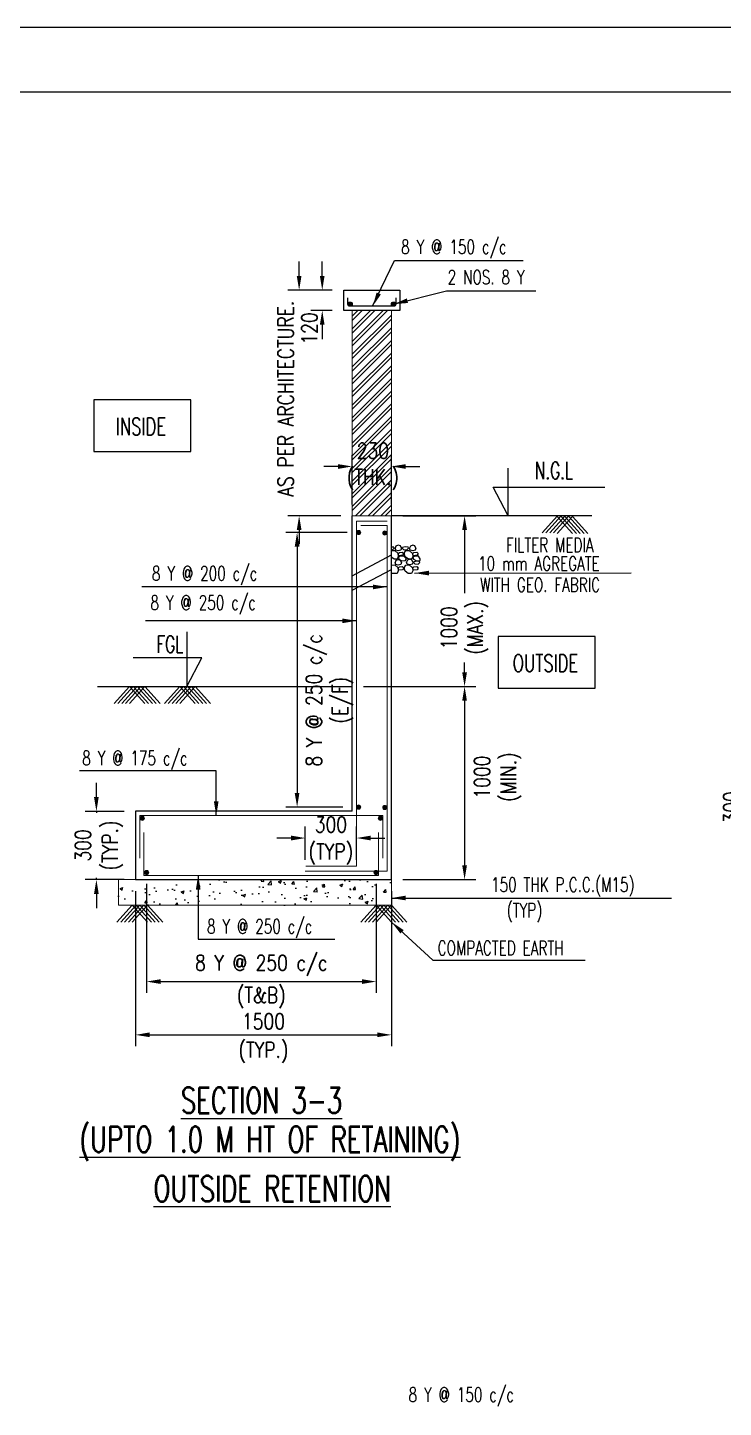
# Model space of a CAD drawing. Extents: x 345615 to 1272425, y -526289 to -156124.
# Drawn here: x 895626 to 907856, y -290520 to -266277 of the extents above; entities that cross this region are included whole.
import ezdxf
from ezdxf.enums import TextEntityAlignment as Align
from ezdxf.lldxf.tags import DXFTag

# ---------------------------------------------------------------- set-up
doc = ezdxf.new("R2010")
doc.units = 0
doc.header["$LTSCALE"] = 500
doc.header["$MEASUREMENT"] = 0
doc.header["$PDMODE"] = 35
doc.header["$PDSIZE"] = -15
doc.layers.get('DEFPOINTS').update_dxf_attribs({"color": 4})
for name, color, linetype in [('BEAM', 4, 'Continuous'), ('Layer1', 7, 'Continuous'), ('LEVEL SECTION', 3, 'Continuous'), ('PCC', 7, 'Continuous'), ('S-CONCRET LINE', 4, 'Continuous'), ('S-DIM-1', 5, 'Continuous'), ('S-DIMANTION', 5, 'Continuous'), ('S-FILLING', 9, 'Continuous'), ('S-HATCH', 253, 'Continuous'), ('S-LEVEL SECTION', 3, 'Continuous'), ('S-REINF', 6, 'Continuous'), ('S-REINFORCEMENT', 6, 'Continuous'), ('S-TEXT', 2, 'Continuous'), ('S-TEXT-1', 4, 'Continuous'), ('S-TITIL', 6, 'Continuous'), ('s_TITILE', 9, 'Continuous'), ('TEXT NORMAL', 4, 'Continuous')]:
    doc.layers.add(name, color=color, linetype=linetype)
doc.layers.add('RIDE-PROFILE', color=8, linetype='Continuous', lineweight=25)
doc.styles.add('ROMANS', font='simplex.shx', dxfattribs={"width": 0.8, "height": 275, "bigfont": 'bigfont.shx'})
tags = doc.linetypes.add('HIDDEN', pattern=[0.375, 0.25, -0.125]).pattern_tags.tags
tags[6:7] = [DXFTag(74, 4), DXFTag(75, 0), DXFTag(340, '0'), DXFTag(46, 1.0), DXFTag(50, 0.0), DXFTag(44, 0.0), DXFTag(45, 0.0)]
tags[4:5] = [DXFTag(74, 4), DXFTag(75, 0), DXFTag(340, '0'), DXFTag(46, 1.0), DXFTag(50, 0.0), DXFTag(44, 0.0), DXFTag(45, 0.0)]
doc.dimstyles.new('3-100', dxfattribs={"dimtxt": 250, "dimasz": 250, "dimexe": 150, "dimexo": 60, "dimgap": 75, "dimtad": 1, "dimdec": 0, "dimlfac": 0.333333, "dimzin": 0, "dimdsep": 46, "dimtxsty": 'ROMANS', "dimcen": -300, "dimclrd": 5, "dimclre": 5, "dimclrt": 4, "dimadec": 0, "dimazin": 0, "dimtfac": 1, "dimtdec": 0, "dimtix": 1, "dimtofl": 0, "dimtmove": 2, "dimatfit": 3, "dimfxl": 0, "dimtolj": 1, "dimtzin": 0, "dimarcsym": 0})
doc.dimstyles.new('dim100', dxfattribs={"dimtxt": 250, "dimasz": 250, "dimexe": 200, "dimexo": 200, "dimgap": 100, "dimtad": 1, "dimdec": 0, "dimzin": 0, "dimdsep": 46, "dimtxsty": 'ROMANS', "dimcen": 0, "dimclrd": 5, "dimclre": 5, "dimclrt": 4, "dimadec": 0, "dimazin": 0, "dimtfac": 1, "dimtdec": 0, "dimtix": 1, "dimtofl": 0, "dimtmove": 2, "dimatfit": 3, "dimfxl": 0, "dimtolj": 1, "dimtzin": 0, "dimlwd": -1, "dimlwe": -1, "dimarcsym": 0})
doc.dimstyles.new('dim33.33', dxfattribs={"dimtxt": 250, "dimasz": 250, "dimexe": 200, "dimexo": 200, "dimgap": 100, "dimtad": 1, "dimdec": 0, "dimlfac": 0.333331, "dimzin": 0, "dimdsep": 46, "dimtxsty": 'ROMANS', "dimcen": 0, "dimclrd": 5, "dimclre": 5, "dimclrt": 4, "dimadec": 0, "dimazin": 0, "dimtfac": 1, "dimtdec": 0, "dimtix": 1, "dimtofl": 0, "dimtmove": 2, "dimatfit": 3, "dimfxl": 0, "dimtolj": 1, "dimtzin": 0, "dimlwd": -1, "dimlwe": -1, "dimarcsym": 0})

# ---------------------------------------------------------------- blocks, each defined once
blk = doc.blocks.new('*D926')
at = {"layer": 'DEFPOINTS', "color": 0}
for p in [(901445, -275148, 0), (900363, -279972), (901364, -279972)]:
    blk.add_point(p, dxfattribs=at)
at = {"layer": 'S-DIM-1', "color": 5}
for p, q in [((901245, -275148), (900163, -275148)), ((900363, -275398), (900363, -279722)), ((901164, -279972), (900163, -279972))]:
    blk.add_line(p, q, dxfattribs=at)
for points in [[(900321, -275398), (900404, -275398), (900363, -275148)], [(900321, -279722), (900404, -279722), (900363, -279972)]]:
    blk.add_solid(points, dxfattribs=at)
at = {"layer": 'S-DIM-1', "color": 4, "insert": (900933, -278096), "char_height": 275, "attachment_point": 5, "rotation": 90, "style": 'ROMANS'}
blk.add_mtext('\\A1;8 Y @ 250 c/c\\P(E/F)', dxfattribs=at)
blk = doc.blocks.new('*D927')
at = {"layer": 'DEFPOINTS', "color": 0, "linetype": 'ByBlock', "ltscale": 20}
for p in [(897717, -281123), (901751, -281123), (901751, -283038)]:
    blk.add_point(p, dxfattribs=at)
at = {"layer": 'S-DIMANTION', "color": 5, "linetype": 'ByBlock', "ltscale": 20}
for p, q in [((897717, -281323), (897717, -283238)), ((901751, -281323), (901751, -283238)), ((897967, -283038), (901501, -283038))]:
    blk.add_line(p, q, dxfattribs=at)
for points in [[(897967, -282996), (897967, -283080), (897717, -283038)], [(901501, -282996), (901501, -283080), (901751, -283038)]]:
    blk.add_solid(points, dxfattribs=at)
at = {"layer": 'S-DIMANTION', "color": 4, "linetype": 'ByBlock', "lineweight": -2, "ltscale": 20, "char_height": 275, "style": 'ROMANS'}
for s, insert, attachment_point in [('\\A1;8 Y @ 250 c/c', (899734, -282938), 8), ('\\A1;(T&B)', (899734, -283138), 2)]:
    blk.add_mtext(s, dxfattribs=dict(at, insert=insert, attachment_point=attachment_point))
blk = doc.blocks.new('*D928')
at = {"layer": 'DEFPOINTS', "color": 0, "linetype": 'ByBlock', "ltscale": 20}
for p in [(901407, -280516), (900507, -281097), (901407, -281097)]:
    blk.add_point(p, dxfattribs=at)
at = {"layer": 'S-DIMANTION', "color": 5, "linetype": 'ByBlock', "ltscale": 20}
for p, q in [((900507, -280897), (900507, -280316)), ((901407, -280897), (901407, -280316)), ((900257, -280516), (900007, -280516)), ((901657, -280516), (901907, -280516))]:
    blk.add_line(p, q, dxfattribs=at)
for points in [[(900257, -280474), (900257, -280558), (900507, -280516)], [(901657, -280474), (901657, -280558), (901407, -280516)]]:
    blk.add_solid(points, dxfattribs=at)
at = {"layer": 'S-DIMANTION', "color": 4, "linetype": 'ByBlock', "lineweight": -2, "ltscale": 20, "char_height": 275, "style": 'ROMANS'}
for s, insert, attachment_point in [('\\A1;300', (900957, -280416), 8), ('\\A1;(TYP)', (900957, -280616), 2)]:
    blk.add_mtext(s, dxfattribs=dict(at, insert=insert, attachment_point=attachment_point))
blk = doc.blocks.new('*D929')
at = {"layer": 'DEFPOINTS', "color": 0}
for p in [(901332, -277855, 0), (902022, -281247, 0), (903307, -281247)]:
    blk.add_point(p, dxfattribs=at)
at = {"layer": 'S-DIM-1', "color": 5}
for p, q in [((901532, -277855), (903507, -277855)), ((903307, -278105), (903307, -280997)), ((902222, -281247), (903507, -281247))]:
    blk.add_line(p, q, dxfattribs=at)
for points in [[(903265, -278105), (903348, -278105), (903307, -277855)], [(903265, -280997), (903348, -280997), (903307, -281247)]]:
    blk.add_solid(points, dxfattribs=at)
at = {"layer": 'S-DIM-1', "color": 4, "insert": (903890, -279446), "char_height": 275, "attachment_point": 5, "rotation": 90, "style": 'ROMANS'}
blk.add_mtext('\\A1;1000\\P(MIN.)', dxfattribs=at)
blk = doc.blocks.new('*D930')
at = {"layer": 'DEFPOINTS', "color": 0}
for p in [(902022, -274855), (903307, -274855), (902022, -277855)]:
    blk.add_point(p, dxfattribs=at)
at = {"layer": 'S-DIM-1', "color": 5}
for p, q in [((902222, -274855), (903507, -274855)), ((903307, -275105), (903307, -276215)), ((903307, -277605), (903307, -277432)), ((902222, -277855), (903507, -277855))]:
    blk.add_line(p, q, dxfattribs=at)
for points in [[(903265, -275105), (903348, -275105), (903307, -274855)], [(903265, -277605), (903348, -277605), (903307, -277855)]]:
    blk.add_solid(points, dxfattribs=at)
at = {"layer": 'S-DIM-1', "color": 4, "insert": (903307, -276823), "char_height": 275, "attachment_point": 5, "rotation": 90, "style": 'ROMANS'}
blk.add_mtext('\\A1;1000\\P(MAX.)', dxfattribs=at)
blk = doc.blocks.new('*D931')
at = {"layer": 'DEFPOINTS', "color": 0, "linetype": 'ByBlock', "ltscale": 20}
for p in [(897522, -281247, 30), (902022, -281247, 30), (902022, -283974)]:
    blk.add_point(p, dxfattribs=at)
at = {"layer": 'S-DIMANTION', "color": 5, "linetype": 'ByBlock', "ltscale": 20}
for p, q in [((897522, -281447), (897522, -284174)), ((902022, -281447), (902022, -284174)), ((897772, -283974), (901772, -283974))]:
    blk.add_line(p, q, dxfattribs=at)
for points in [[(897772, -283932), (897772, -284015), (897522, -283974)], [(901772, -283932), (901772, -284015), (902022, -283974)]]:
    blk.add_solid(points, dxfattribs=at)
at = {"layer": 'S-DIMANTION', "color": 4, "linetype": 'ByBlock', "lineweight": -2, "ltscale": 20, "char_height": 275, "attachment_point": 5, "style": 'ROMANS'}
for s, insert in [('\\A1;1500', (899772, -283736)), ('\\A1;(TYP.)', (899772, -284283))]:
    blk.add_mtext(s, dxfattribs=dict(at, insert=insert))
blk = doc.blocks.new('*D932')
at = {"layer": 'DEFPOINTS', "color": 0, "linetype": 'ByBlock', "ltscale": 20}
for p in [(901182, -270889, -7), (900399, -274855), (901332, -274855, 0)]:
    blk.add_point(p, dxfattribs=at)
at = {"layer": 'S-DIMANTION', "color": 5, "linetype": 'ByBlock', "ltscale": 20}
for p, q in [((900399, -270639), (900399, -270389)), ((900982, -270889), (900199, -270889)), ((901132, -274855), (900199, -274855)), ((900399, -275105), (900399, -275355))]:
    blk.add_line(p, q, dxfattribs=at)
for points in [[(900357, -270639), (900440, -270639), (900399, -270889)], [(900357, -275105), (900440, -275105), (900399, -274855)]]:
    blk.add_solid(points, dxfattribs=at)
at = {"layer": 'S-DIMANTION', "color": 4, "linetype": 'ByBlock', "lineweight": -2, "ltscale": 20, "insert": (900161, -272872), "char_height": 275, "attachment_point": 5, "rotation": 90, "style": 'ROMANS'}
blk.add_mtext('\\A1; AS PER ARCHITECTURE.', dxfattribs=at)
blk = doc.blocks.new('*D949')
at = {"layer": 'DEFPOINTS', "color": 0}
for p in [(897522, -280047, 30), (896835, -281247), (897522, -281247)]:
    blk.add_point(p, dxfattribs=at)
at = {"layer": 'S-DIM-1', "color": 5, "lineweight": -3}
for p, q in [((896835, -279797), (896835, -279547)), ((896835, -280047), (896835, -280075)), ((896835, -281247), (896835, -281218)), ((896835, -281497), (896835, -281747))]:
    blk.add_line(p, q, dxfattribs=at)
at = {"layer": 'S-DIM-1', "color": 5}
for p, q in [((897322, -280047), (896635, -280047)), ((897322, -281247), (896635, -281247))]:
    blk.add_line(p, q, dxfattribs=at)
for points in [[(896793, -279797), (896876, -279797), (896835, -280047)], [(896793, -281497), (896876, -281497), (896835, -281247)]]:
    blk.add_solid(points, dxfattribs=at)
at = {"layer": 'S-DIM-1', "color": 4, "char_height": 275, "rotation": 90, "style": 'ROMANS'}
for s, insert, attachment_point in [('\\A1;300', (896735, -280647), 8), ('\\A1;(TYP.)', (896935, -280647), 2)]:
    blk.add_mtext(s, dxfattribs=dict(at, insert=insert, attachment_point=attachment_point))
blk = doc.blocks.new('A$C1DFA76C7')
at = {"color": 253, "linetype": 'Continuous'}
for p, q in [((-118, 485), (-78, 497)), ((-78, 497), (-37, 482)), ((136, 485), (176, 497)), ((176, 497), (217, 482)), ((-207, 258), (-179, 309)), ((-207, 228), (-207, 258)), ((-179, 309), (-113, 309)), ((-149, 378), (-174, 352)), ((-174, 352), (-154, 322)), ((-154, 322), (-90, 314)), ((-98, 370), (-149, 378)), ((-90, 251), (-144, 223)), ((-136, 449), (-121, 413)), ((-134, 449), (-118, 485)), ((-121, 413), (-78, 401)), ((-113, 309), (-80, 286)), ((-78, 352), (-98, 370)), ((-90, 314), (-78, 337)), ((-80, 286), (-90, 251)), ((-78, 401), (-35, 413)), ((-75, 355), (-78, 302)), ((-78, 337), (-78, 352)), ((-78, 302), (-57, 253)), ((-17, 408), (-75, 355)), ((-66, 239), (-26, 251)), ((-57, 253), (-4, 251)), ((-37, 482), (-22, 449)), ((-35, 413), (-22, 449)), ((-26, 251), (15, 236)), ((44, 403), (-17, 408)), ((-4, 449), (4, 469)), ((24, 418), (-4, 449)), ((-4, 251), (52, 294)), ((52, 474), (4, 469)), ((82, 424), (24, 418)), ((29, 258), (75, 309)), ((47, 228), (29, 258)), ((72, 358), (44, 403)), ((103, 462), (52, 474)), ((52, 294), (72, 358)), ((75, 309), (141, 309)), ((105, 378), (80, 352)), ((80, 352), (100, 322)), ((105, 449), (82, 424)), ((100, 322), (164, 314)), ((105, 449), (103, 462)), ((156, 370), (105, 378)), ((164, 251), (110, 223)), ((118, 449), (133, 413)), ((120, 449), (136, 485)), ((133, 413), (176, 401)), ((136, 231), (176, 243)), ((141, 309), (174, 286)), ((176, 352), (156, 370)), ((164, 314), (176, 337)), ((174, 286), (164, 251)), ((176, 401), (219, 413)), ((179, 355), (176, 302)), ((176, 337), (176, 352)), ((176, 302), (197, 253)), ((176, 243), (217, 228)), ((237, 408), (179, 355)), ((197, 253), (250, 251)), ((217, 482), (232, 449)), ((219, 413), (232, 449)), ((289, 404), (237, 408)), ((250, 449), (258, 469)), ((278, 418), (250, 449)), ((250, 251), (289, 281)), ((289, 473), (258, 469)), ((289, 420), (278, 418)), ((-144, 223), (-207, 228)), ((-201, 197), (-193, 217)), ((-173, 166), (-201, 197)), ((-145, 222), (-193, 217)), ((-149, 124), (-174, 98)), ((-174, 98), (-154, 68)), ((-114, 171), (-173, 166)), ((-154, 68), (-90, 60)), ((-98, 116), (-149, 124)), ((-94, 209), (-145, 222)), ((-92, 197), (-114, 171)), ((-78, 98), (-98, 116)), ((-92, 197), (-94, 209)), ((-90, 60), (-78, 83)), ((-84, 203), (-69, 168)), ((-82, 203), (-66, 239)), ((-75, 101), (-78, 48)), ((-78, 83), (-78, 98)), ((-78, 48), (-58, 0)), ((-17, 154), (-75, 101)), ((-69, 168), (-26, 155)), ((-26, 155), (17, 168)), ((44, 149), (-17, 154)), ((0, 0), (52, 40)), ((15, 236), (30, 203)), ((17, 168), (30, 203)), ((72, 104), (44, 149)), ((110, 223), (47, 228)), ((52, 40), (72, 104)), ((105, 124), (80, 98)), ((80, 98), (100, 68)), ((100, 68), (164, 60)), ((156, 116), (105, 124)), ((118, 195), (133, 159)), ((120, 195), (136, 231)), ((133, 159), (176, 147)), ((176, 98), (156, 116)), ((164, 60), (176, 83)), ((176, 147), (219, 159)), ((179, 101), (176, 48)), ((176, 83), (176, 98)), ((176, 48), (196, 0)), ((237, 154), (179, 101)), ((217, 228), (232, 195)), ((219, 159), (232, 195)), ((289, 150), (237, 154))]:
    blk.add_line(p, q, dxfattribs=at)
at = {"color": 253}
for p, q in [((196, 0), (289, 0, -10)), ((-58, 0), (0, 0))]:
    blk.add_line(p, q, dxfattribs=at)
blk = doc.blocks.new('*D986')
at = {"layer": 'DEFPOINTS', "color": 0}
for p in [(902022, -273988), (901332, -274855), (902022, -274855)]:
    blk.add_point(p, dxfattribs=at)
at = {"layer": 'S-DIM-1', "color": 5}
for p, q in [((901332, -274655), (901332, -273788)), ((902022, -274655), (902022, -273788)), ((901082, -273988), (900832, -273988)), ((902272, -273988), (902522, -273988))]:
    blk.add_line(p, q, dxfattribs=at)
for points in [[(901082, -273947), (901082, -274030), (901332, -273988)], [(902272, -273947), (902272, -274030), (902022, -273988)]]:
    blk.add_solid(points, dxfattribs=at)
at = {"layer": 'S-DIM-1', "color": 4, "insert": (901695, -273988), "char_height": 275, "attachment_point": 5, "style": 'ROMANS'}
blk.add_mtext('\\A1;230\\P(THK.)', dxfattribs=at)
blk = doc.blocks.new('*D996')
at = {"layer": 'DEFPOINTS', "color": 0}
for p in [(901182, -270889), (900805, -271249), (901182, -271249)]:
    blk.add_point(p, dxfattribs=at)
at = {"layer": 'S-DIM-1', "color": 5}
for p, q in [((900805, -270639), (900805, -270389)), ((900982, -270889), (900605, -270889)), ((900982, -271249), (900605, -271249)), ((900805, -271499), (900805, -271749))]:
    blk.add_line(p, q, dxfattribs=at)
for points in [[(900763, -270639), (900846, -270639), (900805, -270889)], [(900763, -271499), (900846, -271499), (900805, -271249)]]:
    blk.add_solid(points, dxfattribs=at)
at = {"layer": 'S-DIM-1', "color": 4, "insert": (900580, -271563), "char_height": 275, "attachment_point": 5, "rotation": 90, "style": 'ROMANS'}
blk.add_mtext('\\A1;120', dxfattribs=at)
blk = doc.blocks.new('*D909')
at = {"layer": 'DEFPOINTS', "color": 0}
for p in [(908919, -279377, 30), (908232, -280577), (908919, -280577)]:
    blk.add_point(p, dxfattribs=at)
at = {"layer": 'S-DIM-1', "color": 5, "lineweight": -3}
for p, q in [((908232, -279127), (908232, -278877)), ((908232, -279377), (908232, -279406)), ((908232, -280577), (908232, -280549)), ((908232, -280827), (908232, -281077))]:
    blk.add_line(p, q, dxfattribs=at)
at = {"layer": 'S-DIM-1', "color": 5}
for p, q in [((908719, -279377), (908032, -279377)), ((908719, -280577), (908032, -280577))]:
    blk.add_line(p, q, dxfattribs=at)
for points in [[(908190, -279127), (908274, -279127), (908232, -279377)], [(908190, -280827), (908274, -280827), (908232, -280577)]]:
    blk.add_solid(points, dxfattribs=at)
at = {"layer": 'S-DIM-1', "color": 4, "char_height": 275, "rotation": 90, "style": 'ROMANS'}
for s, insert, attachment_point in [('\\A1;300', (908132, -279977), 8), ('\\A1;(TYP.)', (908332, -279977), 2)]:
    blk.add_mtext(s, dxfattribs=dict(at, insert=insert, attachment_point=attachment_point))
blk = doc.blocks.new('zw$155A')
at = {"layer": 's_TITILE', "color": 7}
blk.add_lwpolyline([(0, 0), (88000, 0), (88000, 58000), (0, 58000)], close=True, dxfattribs=at)
at = {"layer": 's_TITILE', "color": 1}
blk.add_lwpolyline([(1300, 800), (78500, 800), (78500, 57200), (1300, 57200)], close=True, dxfattribs=at)

msp = doc.modelspace()

# ---------------------------------------------------------------- hatches: boundary and pattern name
at = {"layer": 'PCC'}
h = msp.add_hatch(dxfattribs=at)
h.set_pattern_fill('AR-CONC', color=256, scale=75, style=0)
h.set_pattern_definition([(50, (328197.03, -522669.86), (537.94514, -47.0641), [56.25, -618.75]), (355, (328197.03, -522669.86), (-104.0635, 564.1441), [45, -495]), (100.4514, (328241.86, -522673.8), (433.88204, 517.07966), [47.80514, -525.8566]), (46.1842, (328197.03, -522519.86), (800.4308, -124.13926), [84.375, -928.125]), (96.6356, (328263.7, -522530.2), (700.997, 730.5884), [71.7077, -788.7848]), (351.1842, (328197, -522519.9), (700.9965, 730.589), [67.5, -742.5]), (21, (328272.03, -522557.36), (447.6803, -301.96417), [56.25, -618.75]), (326, (328272.03, -522557.36), (182.4865, 543.86253), [45, -495]), (71.4514, (328309.34, -522582.53), (630.16697, 241.89787), [47.80514, -525.8566]), (37.5, (328197.03, -522669.86), (9.11989, 249.67039), [0, -489, 0, -502.5, 0, -496.875]), (7.5, (328197.03, -522669.86), (197.30215, 295.80878), [0, -286.5, 0, -477.75, 0, -189.375]), (327.5, (328029.78, -522669.86), (400.36683, -16.916154), [0, -187.5, 0, -585, 0, -776.25]), (317.5, (327954.8, -522669.86), (437.38963, 75.07874), [0, -243.75, 0, -388.5, 0, -551.25])])
h.paths.add_polyline_path([(902023.56, -281693.958), (902021.57, -281246.748), (897521.57, -281246.748), (897221.57, -281246.748), (897221.57, -281696.748), (897463.156, -281696.598), (897465.53, -281693.958), (897467.902, -281696.595), (897530.436, -281696.557), (897532.773, -281693.958), (897535.107, -281696.554), (897597.717, -281696.515), (897600.016, -281693.958), (897602.313, -281696.512), (897664.997, -281696.474), (897667.259, -281693.958), (897669.519, -281696.471), (897732.278, -281696.432), (897734.502, -281693.958), (897736.724, -281696.429)])
at = {"layer": 'S-HATCH'}
h = msp.add_hatch(dxfattribs=at)
h.set_pattern_fill('ANSI32', color=256, scale=420, style=0)
h.set_pattern_definition([(45, (-7813618.97, 120147.16), (-111.369318, 111.369318), []), (45, (-7813544.72, 120147.16), (-111.369318, 111.369318), [])])
h.paths.add_polyline_path([(901331.57, -274854.748), (902021.57, -274854.748), (902021.57, -271248.832), (902021.57, -271248.765), (901331.57, -271248.765)])
h.paths.add_polyline_path([(901112.69, -273390.226), (901112.69, -274586.654), (902278.166, -274586.654), (902278.166, -273390.226)], flags=24)
at = {"layer": 'S-REINF', "lineweight": 5}
for points in [[(901408.062, -275148.463, 1), (901482.712, -275148.463, 1)], [(901867.562, -275156.127, 1), (901942.212, -275156.127, 1)], [(901407.745, -279971.875, 1), (901482.395, -279971.875, 1)], [(901867.245, -279979.54, 1), (901941.895, -279979.54, 1)], [(897678.456, -280167.741, -1), (897603.807, -280167.741, -1)], [(901789.683, -280167.741, 1), (901864.333, -280167.741, 1)], [(897754.456, -281122.741, -1), (897679.807, -281122.741, -1)], [(901713.683, -281122.741, 1), (901788.333, -281122.741, 1)]]:
    msp.add_hatch(color=256, dxfattribs=at).paths.add_polyline_path(points)

# ---------------------------------------------------------------- linework, layer by layer
at = {"color": 4, "lineweight": 5}
for p, q in [((901331.57, -274854.748, 9.671), (901331.57, -271248.765, 3.063)), ((902021.57, -271248.832, 3.063), (901331.57, -271248.765, 3.063)), ((902021.57, -274854.748, 9.671), (902021.57, -271248.765, 3.063)), ((901331.57, -274854.748, 9.671), (902021.57, -274854.748, 9.671))]:
    msp.add_line(p, q, dxfattribs=at)
at = {"color": 8, "lineweight": 5, "elevation": 9.84}
msp.add_lwpolyline([(902021.57, -281246.748), (902021.57, -281246.748), (902023.56, -281693.958), (897221.57, -281696.748), (897221.57, -281246.748), (897521.57, -281246.748)], dxfattribs=at)
at = {"layer": 'BEAM', "linetype": 'ByBlock', "lineweight": -2, "ltscale": 20}
for p, q in [((901331.57, -280046.748, 9.84), (901331.57, -274854.748, 9.671)), ((901331.57, -280046.748, 9.84), (901331.57, -274854.748, 9.671)), ((902021.57, -281246.748, 9.84), (902021.57, -274854.748, 9.671)), ((901331.57, -280046.748, 9.84), (897521.57, -280046.748, 9.84)), ((897521.57, -280046.748, 9.84), (897521.57, -281246.748, 9.84)), ((897521.57, -281246.748, 9.84), (902021.57, -281246.748, 9.84))]:
    msp.add_line(p, q, dxfattribs=at)
at = {"layer": 'Layer1', "linetype": 'Continuous'}
for p, q in [((904668.411, -275154.206, 9.671), (904937.973, -274854.443, 9.671)), ((904735.654, -275154.206, 9.671), (905005.216, -274854.443, 9.671)), ((904802.897, -275154.206, 9.671), (905072.459, -274854.443, 9.671)), ((904870.14, -275154.206, 9.671), (905139.702, -274854.443, 9.671)), ((904935.594, -275164.063, 9.671), (905204.882, -274864.605, 9.671)), ((905205.471, -275164.368, 9.671), (904936.183, -274864.91, 9.671)), ((905272.441, -275164.063, 9.671), (905003.153, -274864.605, 9.671)), ((905339.684, -275164.063, 9.671), (905070.396, -274864.605, 9.671)), ((905406.927, -275164.063, 9.671), (905137.639, -274864.605, 9.671)), ((905474.17, -275164.063, 9.671), (905204.882, -274864.605, 9.671)), ((897146.421, -278154.206, 9.84), (897415.983, -277854.443, 9.84)), ((897213.664, -278154.206, 9.84), (897483.226, -277854.443, 9.84)), ((897280.907, -278154.206, 9.84), (897550.469, -277854.443, 9.84)), ((897348.15, -278154.206, 9.84), (897617.712, -277854.443, 9.84)), ((897415.393, -278154.206, 9.84), (897684.681, -277854.748, 9.84)), ((897685.271, -278154.51, 9.84), (897415.983, -277855.052, 9.84)), ((897752.24, -278154.206, 9.84), (897482.952, -277854.748, 9.84)), ((897819.483, -278154.206, 9.84), (897550.195, -277854.748, 9.84)), ((897886.726, -278154.206, 9.84), (897617.438, -277854.748, 9.84)), ((897953.969, -278154.206, 9.84), (897684.681, -277854.748, 9.84)), ((898031.469, -278154.206, 9.84), (898301.031, -277854.443, 9.84)), ((898098.712, -278154.206, 9.84), (898368.274, -277854.443, 9.84)), ((898165.955, -278154.206, 9.84), (898435.517, -277854.443, 9.84)), ((898233.198, -278154.206, 9.84), (898502.76, -277854.443, 9.84)), ((898300.441, -278154.206, 9.84), (898569.729, -277854.748, 9.84)), ((898570.319, -278154.51, 9.84), (898301.031, -277855.052, 9.84)), ((898637.288, -278154.206, 9.84), (898368, -277854.748, 9.84)), ((898704.531, -278154.206, 9.84), (898435.243, -277854.748, 9.84)), ((898771.774, -278154.206, 9.84), (898502.486, -277854.748, 9.84)), ((898839.017, -278154.206, 9.84), (898569.729, -277854.748, 9.84))]:
    msp.add_line(p, q, dxfattribs=at)
at = {"layer": 'RIDE-PROFILE', "color": 2, "linetype": 'HIDDEN', "ltscale": 1000}
for p, q in [((901331.57, -275908.114, 9.703), (902021.57, -275540.77, 9.703)), ((901331.57, -276163.013, 9.703), (902021.57, -275795.669, 9.703))]:
    msp.add_line(p, q, dxfattribs=at)
at = {"layer": 'S-CONCRET LINE', "elevation": 3.063}
msp.add_lwpolyline([(901181.57, -271248.765), (901181.57, -270888.765), (902171.57, -270888.765), (902171.57, -271248.765)], close=True, dxfattribs=at)
at = {"layer": 'S-FILLING', "color": 8, "linetype": 'ByBlock', "lineweight": -2}
for p, q in [((897196.242, -281993.416, 9.84), (897465.804, -281693.654, 9.84)), ((897263.485, -281993.416, 9.84), (897533.047, -281693.654, 9.84)), ((897330.728, -281993.416, 9.84), (897600.29, -281693.654, 9.84)), ((897397.971, -281993.416, 9.84), (897667.533, -281693.654, 9.84)), ((897465.214, -281993.416, 9.84), (897734.502, -281693.958, 9.84)), ((897735.092, -281993.721, 9.84), (897465.804, -281694.263, 9.84)), ((897802.061, -281993.416, 9.84), (897532.773, -281693.958, 9.84)), ((897869.304, -281993.416, 9.84), (897600.016, -281693.958, 9.84)), ((897936.547, -281993.416, 9.84), (897667.259, -281693.958, 9.84)), ((898003.79, -281993.416, 9.84), (897734.502, -281693.958, 9.84)), ((901485.3, -281993.416, 9.84), (901754.862, -281693.654, 9.84)), ((901552.543, -281993.416, 9.84), (901822.105, -281693.654, 9.84)), ((901619.786, -281993.416, 9.84), (901889.348, -281693.654, 9.84)), ((901687.029, -281993.416, 9.84), (901956.591, -281693.654, 9.84)), ((901754.272, -281993.416, 9.84), (902023.56, -281693.958, 9.84)), ((902024.15, -281993.721, 9.84), (901754.862, -281694.263, 9.84)), ((902091.119, -281993.416, 9.84), (901821.831, -281693.958, 9.84)), ((902158.362, -281993.416, 9.84), (901889.074, -281693.958, 9.84)), ((902225.605, -281993.416, 9.84), (901956.317, -281693.958, 9.84)), ((902292.848, -281993.416, 9.84), (902023.56, -281693.958, 9.84))]:
    msp.add_line(p, q, dxfattribs=at)
at = {"layer": 'S-LEVEL SECTION'}
for p, q in [((905542.658, -274854.748, 9.671), (902021.57, -274854.748, 9.671)), ((896852.664, -277854.748, 9.84), (901331.57, -277854.748, 9.84))]:
    msp.add_line(p, q, dxfattribs=at)
for points, elevation in [([(904069.677, -274017.924), (904069.677, -274843.483), (903810.176, -274349.934), (905773.623, -274349.934)], 2.152), ([(898426.966, -276893.464), (898426.966, -277854.748), (898690.467, -277348.875), (897480.244, -277348.875)], 9.84)]:
    msp.add_lwpolyline(points, dxfattribs=dict(at, elevation=elevation))
at = {"layer": 'S-REINF', "color": 6, "lineweight": 5}
for p, q in [((901406.57, -281009.953, 9.84), (901406.887, -274948.214, 9.774)), ((901406.887, -274948.214, 9.774), (901946.887, -274948.214, 9.774)), ((901481.887, -275023.214, 9.774), (901946.57, -275023.214, 9.774)), ((901946.57, -281096.748, 9.84), (901946.57, -275023.214, 9.774)), ((901871.57, -280121.748, 9.84), (897596.57, -280121.748, 9.84)), ((897596.57, -280121.748, 9.84), (897596.57, -280871.748, 9.84)), ((901871.57, -280121.748, 9.84), (901871.57, -280871.748, 9.84)), ((897671.57, -280421.748, 9.84), (897671.57, -281171.748, 9.84)), ((901796.57, -280421.748, 9.84), (901796.57, -281171.748, 9.84)), ((897671.57, -281171.748, 9.84), (901796.57, -281171.748, 9.84)), ((900506.57, -281096.748, 9.84), (901946.57, -281096.748, 9.84)), ((900514.43, -281009.953, 9.84), (901406.57, -281009.953, 9.84))]:
    msp.add_line(p, q, dxfattribs=at)
at = {"layer": 'S-REINF', "lineweight": 5}
for centre in [(901445.387, -275148.463, 9.774), (901904.887, -275156.127, 9.774), (901445.07, -279971.875, 9.84), (901904.57, -279979.54, 9.84), (897641.131, -280167.741, 9.84), (901827.008, -280167.741, 9.84), (897717.131, -281122.741, 9.84), (901751.008, -281122.741, 9.84)]:
    msp.add_circle(centre, 37.325, dxfattribs=at)
at = {"layer": 'S-REINFORCEMENT', "color": 5, "elevation": 3.063}
msp.add_lwpolyline([(902096.57, -271023.765), (902096.57, -271136.265, -0.414213562), (902059.07, -271173.765), (901294.07, -271173.765, -0.414213562), (901256.57, -271136.265), (901256.57, -271023.765)], format="xyb", dxfattribs=at)
at = {"layer": 'S-REINFORCEMENT', "color": 5, "const_width": 37.5, "elevation": 3.063}
for points in [[(901275.32, -271136.265, 1), (901312.82, -271136.265, 1)], [(902077.82, -271136.265, -1), (902040.32, -271136.265, -1)]]:
    msp.add_lwpolyline(points, format="xyb", close=True, dxfattribs=at)
at = {"layer": 'S-REINFORCEMENT', "color": 5}
for centre in [(901294.07, -271136.265, 3.063), (902059.07, -271136.265, 3.063)]:
    msp.add_circle(centre, 37.5, dxfattribs=at)
at = {"layer": 'S-TEXT-1', "ltscale": 0.3}
for points, elevation in [([(898494.195, -272816.238), (896789.211, -272816.238), (896789.211, -273723.806), (898494.195, -273723.806)], -20.238), ([(905604.749, -276973.214), (903899.765, -276973.214), (903899.765, -277880.783), (905604.749, -277880.783)], -236.217)]:
    msp.add_lwpolyline(points, close=True, dxfattribs=dict(at, elevation=elevation))

# ---------------------------------------------------------------- block references
at = {"xscale": 1.420454545454545, "yscale": 1.420454545454545, "zscale": 1.420454545454545}
msp.add_blockref('zw$155A', (874833.83, -348663.35), dxfattribs=at)
at = {"color": 0, "xscale": -1}
msp.add_blockref('A$C1DFA76C7', (902316.508, -275870.019, 28.667), dxfattribs=at)

# ---------------------------------------------------------------- texts
at = {"layer": 'LEVEL SECTION', "style": 'ROMANS', "width": 0.65}
for s, p in [('N.G.L', (904543.889, -274209.138, 9.671)), ('FGL', (897893.358, -277261.215, 9.84))]:
    msp.add_text(s, height=300, dxfattribs=at).set_placement(p)
at = {"layer": 'S-TEXT', "color": 2, "ltscale": 11, "style": 'ROMANS', "width": 0.7}
for s, p in [('INSIDE', (897618.323, -273436.209, -92.231)), ('OUTSIDE', (904728.877, -277593.186, -308.21))]:
    msp.add_text(s, height=300, dxfattribs=at).set_placement(p, align=Align.CENTER)
at = {"layer": 'S-TEXT-1', "style": 'ROMANS', "width": 0.7}
for s, p in [('8 Y @ 150 c/c', (902192.07, -270128.01, 3.063)), ('2 NOS. 8 Y', (903010.181, -270662.532, 3.063)), ('FILTER MEDIA', (904034.469, -275368.32, 18.827)), ('10 mm AGREGATE', (903543.97, -275691.887, 18.827)), ('8 Y @ 200 c/c', (897811.155, -275866.765, -20.238)), ('WITH GEO. FABRIC', (903580.196, -276067.696, 18.827)), ('8 Y @ 250 c/c', (897786.218, -276379.65, -20.238)), ('8 Y @ 175 c/c', (896585.841, -279110.83, -20.238)), ('8 Y @ 250 c/c', (898779.763, -282069.119, -20.238)), ('8 Y @ 150 c/c', (902322.674, -290295.488, -215.979))]:
    msp.add_text(s, height=250, dxfattribs=at).set_placement(p, align=Align.MIDDLE_LEFT)
at = {"layer": 'S-TITIL', "style": 'ROMANS', "width": 0.7}
msp.add_text('%%USECTION 3-3', height=450, dxfattribs=at).set_placement((899736.723, -285125.885, -20.238), align=Align.MIDDLE_CENTER)
at = {"layer": 'S-TITIL', "color": 6, "style": 'ROMANS', "width": 0.7}
for s, p in [('%%U(UPTO 1.0 M HT OF RETAINING)', (899884.456, -285842.734, -20.238)), ('%%UOUTSIDE RETENTION', (899925.605, -286677.111, -20.238))]:
    msp.add_text(s, height=450, dxfattribs=at).set_placement(p, align=Align.MIDDLE)
at = {"layer": 'TEXT NORMAL', "style": 'ROMANS', "width": 0.7}
for s, p in [('150 THK P.C.C.(M15)', (903772.121, -281459.81, 9.84)), ('(TYP)', (904048.2, -281910.884, 9.84)), ('COMPACTED EARTH', (902833.158, -282573.649, 9.84))]:
    msp.add_text(s, height=250, dxfattribs=at).set_placement(p)

# ---------------------------------------------------------------- dimensions: what is measured, and where the dimension line sits
at = {"layer": 'S-DIM-1'}
dim = msp.add_linear_dim(base=(900804.82, -271248.765, 3.063), p1=(901181.57, -270888.765, 3.063), p2=(901181.57, -271248.765, 3.063), angle=90, dimstyle='dim33.33', dxfattribs=at)
dim.commit()
dim.dimension.update_dxf_attribs({"geometry": '*D996', "text_midpoint": (900579.82, -271563.341, 3.063), "dimtype": 160})
for base, p1, angle, text, picture, middle in [((902021.57, -273988.44, 9.671), (901331.57, -274854.748, 9.671), 180, '<>\\X(THK.)', '*D986', (901695.428, -273988.44, 9.671)), ((903306.52, -274854.748, 9.671), (902021.57, -277854.748, 9.671), 90, '<>\\X(MAX.)', '*D930', (903306.52, -276823.467, 9.671))]:
    dim = msp.add_linear_dim(base=base, p1=p1, p2=(902021.57, -274854.748, 9.671), angle=angle, text=text, dimstyle='dim33.33', dxfattribs=at)
    dim.commit()
    dim.dimension.update_dxf_attribs({"geometry": picture, "text_midpoint": middle, "dimtype": 160})
for base, p1, p2, text, override, picture, middle in [((900362.545, -279971.875, 9.84), (901445.387, -275148.463, 9.774), (901363.952, -279971.875, 9.84), '8 Y @ 250 c/c\\X(E/F)', {"dimtxsty": 'ROMANS', "dimtmove": 1}, '*D926', (900932.779, -278095.94, 9.84)), ((903306.52, -281246.748, 9.671), (901331.57, -277854.748, 9.84), (902021.57, -281246.748, 9.84), '1000\\X(MIN.)', {"dimtmove": 1}, '*D929', (903889.511, -279445.739, 9.671))]:
    dim = msp.add_linear_dim(base=base, p1=p1, p2=p2, angle=90, text=text, dimstyle='dim33.33', override=override, dxfattribs=at)
    dim.commit()
    dim.dimension.update_dxf_attribs({"geometry": picture, "text_midpoint": middle, "dimtype": 160})
for base, p1, p2, picture, middle in [((908232.065, -280577.263, -20.238), (908918.85, -279377.263, 9.84), (908918.85, -280577.263, -20.238), '*D909', (908232.065, -279977.263, -20.238)), ((896834.785, -281246.748, -20.238), (897521.57, -280046.748, 9.84), (897521.57, -281246.748, -20.238), '*D949', (896834.785, -280646.748, -20.238))]:
    dim = msp.add_linear_dim(base=base, p1=p1, p2=p2, angle=90, text='300\\X(TYP.)', dimstyle='dim33.33', override={"dimtad": 0, "dimtofl": 1, "dimlwd": 65533}, dxfattribs=at)
    dim.commit()
    dim.dimension.update_dxf_attribs({"geometry": picture, "text_midpoint": middle})
at = {"layer": 'S-DIMANTION', "linetype": 'ByBlock', "lineweight": -2, "ltscale": 20}
dim = msp.add_linear_dim(base=(900398.633, -274854.748, 9.84), p1=(901181.57, -270888.765, 3.063), p2=(901331.57, -274854.748, 9.671), angle=90, text=' AS PER ARCHITECTURE.', dimstyle='dim33.33', dxfattribs=at)
dim.commit()
dim.dimension.update_dxf_attribs({"geometry": '*D932', "text_midpoint": (900161.133, -272871.756, 9.84)})
for base, p1, p2, text, picture, middle in [((901406.57, -280515.899, 9.84), (900506.57, -281096.748, 9.84), (901406.57, -281096.748, 9.84), '<>\\X(TYP)', '*D928', (900956.57, -280515.899, 9.84)), ((902021.57, -283973.524, -20.238), (897521.57, -281246.748, 9.84), (902021.57, -281246.748, 9.84), '<>\\X(TYP.)', '*D931', (899771.57, -283973.524, -20.238))]:
    dim = msp.add_linear_dim(base=base, p1=p1, p2=p2, text=text, dimstyle='dim33.33', dxfattribs=at)
    dim.commit()
    dim.dimension.update_dxf_attribs({"geometry": picture, "text_midpoint": middle})
dim = msp.add_linear_dim(base=(901751.008, -283038.165, 9.84), p1=(897717.131, -281122.741, 9.84), p2=(901751.008, -281122.741, 9.84), text='8 Y @ 250 c/c\\X(T&B)', dimstyle='dim33.33', override={"dimtxsty": 'ROMANS'}, dxfattribs=at)
dim.commit()
dim.dimension.update_dxf_attribs({"geometry": '*D927', "text_midpoint": (899734.07, -283038.165, 9.84)})

# ---------------------------------------------------------------- leaders
at = {"color": 0}
msp.add_leader([(902429.293, -275861.72, 28.667), (906235.788, -275854.467, 28.667)], dimstyle='dim33.33', override={"dimgap": 100, "dimtad": 0}, dxfattribs=at)
for points in [[(898941.513, -280121.748, -20.238), (898941.513, -279335.83, -20.238), (896540.766, -279335.83, -20.238)], [(898624.091, -281171.748, -20.238), (898624.091, -282294.119, -20.238), (901024.838, -282294.119, -20.238)]]:
    msp.add_leader(points, dimstyle='dim100', override={"dimtad": 0, "dimarcsym": 1})
at = {"layer": 'S-DIM-1'}
for points, dimstyle in [([(901691.07, -271173.765, 3.063), (902072.07, -270368.01, 3.063), (904337.64, -270368.01, 3.063)], 'dim33.33'), ([(902059.07, -271136.265, 3.063), (902991.416, -270902.532, 3.063), (904558.787, -270902.532, 3.063)], 'dim33.33'), ([(901946.57, -276104.332, -20.238), (897634.33, -276104.333, -20.238)], 'dim100'), ([(901406.57, -276699.776, -20.238), (897697.646, -276699.776, -20.238)], 'dim100')]:
    msp.add_leader(points, dimstyle=dimstyle, dxfattribs=at)
at = {"layer": 'S-DIMANTION', "linetype": 'ByBlock', "lineweight": -2, "ltscale": 20}
msp.add_leader([(902021.57, -281569.981, 9.84), (906945.866, -281569.981, 9.84)], dimstyle='3-100', override={"dimtad": 0}, dxfattribs=at)
msp.add_leader([(902023.876, -281993.416, 9.84), (902746.523, -282663.762, 9.84), (905423.463, -282663.762, 9.84)], dimstyle='3-100', dxfattribs=at)

doc.saveas('drawing.dxf')
